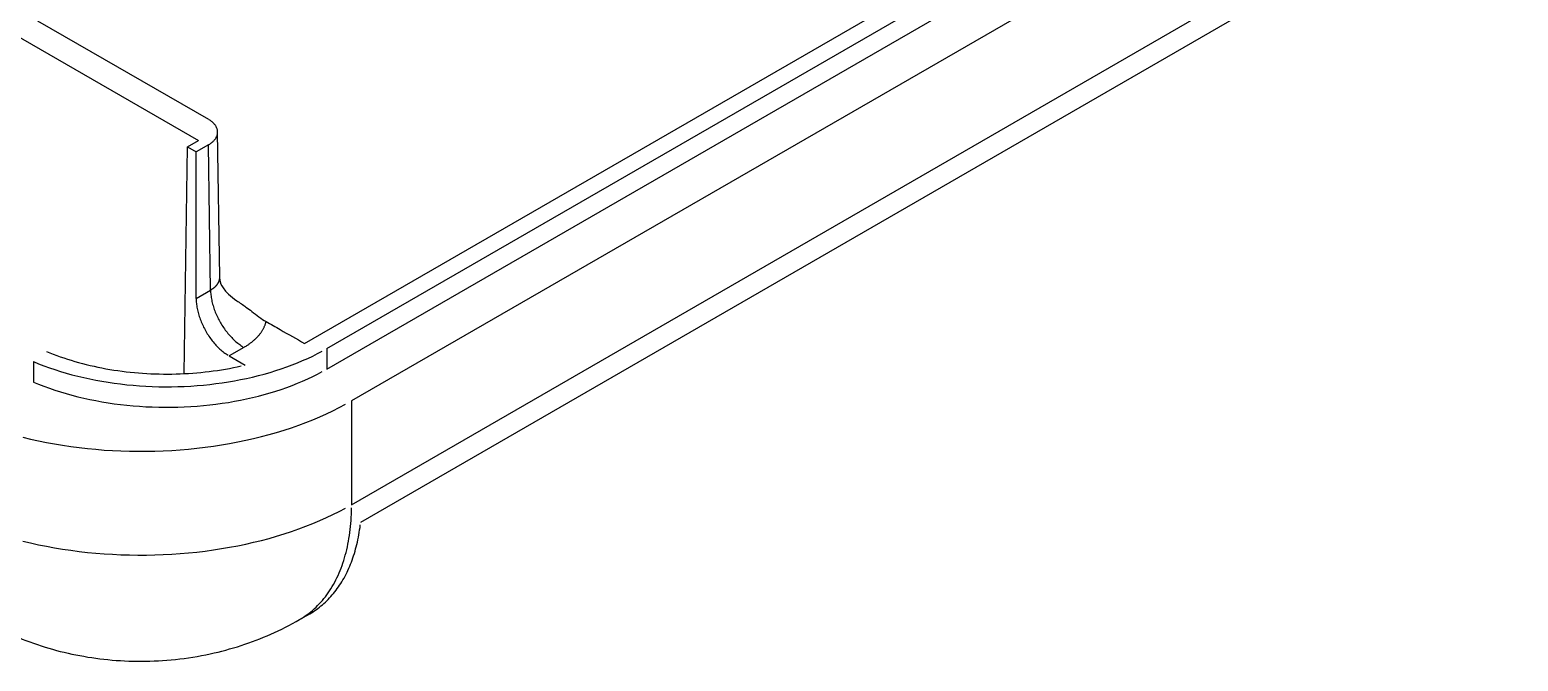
# Model space of a CAD drawing. Extents: x 129 to 859, y 362 to 693.
# Drawn here: x 445.91 to 493.3, y 370.84 to 390.96 of the extents above; entities that cross this region are included whole.
import ezdxf

# ---------------------------------------------------------------- set-up
doc = ezdxf.new("R2010")
doc.units = 0
doc.header["$MEASUREMENT"] = 0
doc.layers.add('12', color=7, linetype='Continuous')

msp = doc.modelspace()

# ---------------------------------------------------------------- linework, layer by layer
at = {"layer": '12', "color": 252, "linetype": 'Continuous'}
for p, q in [((454.662, 380.961), (491.262, 402.093)), ((455.371, 380.799), (491.543, 401.683)), ((455.371, 380.146), (491.543, 401.03)), ((493.3, 400.575), (456.16, 379.132)), ((456.16, 375.825), (493.3, 397.268)), ((492.933, 396.327), (456.447, 375.261)), ((446.165, 391.241), (451.6, 388.103)), ((445.42, 390.811), (451.287, 387.424)), ((451.963, 383.072), (451.893, 387.7)), ((450.824, 379.999), (450.933, 387.22)), ((450.933, 387.22), (451.287, 387.424)), ((450.933, 387.22), (451.209, 387.061)), ((451.6, 387.287), (451.209, 387.061)), ((451.67, 382.663), (451.6, 387.287)), ((451.209, 382.397), (451.209, 387.061)), ((451.209, 382.397), (451.67, 382.663)), ((452.73, 380.837), (452.26, 380.565)), ((452.26, 380.565), (452.768, 380.272)), ((455.371, 380.799), (455.371, 380.146)), ((446.03, 380.383), (446.03, 379.73)), ((456.16, 379.132), (456.16, 375.825)), ((454.503, 372.163), (454.83, 372.351))]:
    msp.add_line(p, q, dxfattribs=at)
for points in [[(451.6, 387.287, 0), (451.622, 387.3, 0), (451.643, 387.313, 0), (451.663, 387.327, 0), (451.683, 387.341, 0), (451.702, 387.356, 0), (451.72, 387.371, 0), (451.737, 387.386, 0), (451.754, 387.401, 0), (451.769, 387.417, 0), (451.784, 387.433, 0), (451.798, 387.449, 0), (451.811, 387.466, 0), (451.823, 387.483, 0), (451.834, 387.5, 0), (451.844, 387.517, 0), (451.853, 387.534, 0), (451.861, 387.552, 0), (451.869, 387.569, 0), (451.875, 387.587, 0), (451.88, 387.605, 0), (451.885, 387.623, 0), (451.888, 387.641, 0), (451.891, 387.659, 0), (451.892, 387.677, 0), (451.893, 387.695, 0), (451.892, 387.713, 0), (451.891, 387.731, 0), (451.888, 387.75, 0), (451.885, 387.768, 0), (451.88, 387.786, 0), (451.875, 387.803, 0), (451.869, 387.821, 0), (451.861, 387.839, 0), (451.853, 387.856, 0), (451.844, 387.874, 0), (451.834, 387.891, 0), (451.823, 387.908, 0), (451.811, 387.924, 0), (451.798, 387.941, 0), (451.784, 387.957, 0), (451.769, 387.973, 0), (451.754, 387.989, 0), (451.737, 388.005, 0), (451.72, 388.02, 0), (451.702, 388.035, 0), (451.683, 388.049, 0), (451.663, 388.063, 0), (451.643, 388.077, 0), (451.622, 388.09, 0)], [(451.67, 382.663, 0), (451.681, 382.669, 0), (451.692, 382.676, 0), (451.703, 382.682, 0), (451.713, 382.689, 0), (451.724, 382.696, 0), (451.734, 382.703, 0), (451.744, 382.71, 0), (451.754, 382.717, 0), (451.763, 382.724, 0), (451.773, 382.731, 0), (451.782, 382.739, 0), (451.791, 382.746, 0), (451.8, 382.753, 0), (451.808, 382.761, 0), (451.817, 382.769, 0), (451.825, 382.776, 0), (451.833, 382.784, 0), (451.841, 382.792, 0), (451.848, 382.8, 0), (451.855, 382.808, 0), (451.862, 382.816, 0), (451.869, 382.824, 0), (451.876, 382.833, 0), (451.882, 382.841, 0), (451.888, 382.849, 0), (451.894, 382.858, 0), (451.9, 382.866, 0), (451.905, 382.875, 0), (451.91, 382.883, 0), (451.915, 382.892, 0), (451.92, 382.901, 0), (451.925, 382.909, 0), (451.929, 382.918, 0), (451.933, 382.927, 0), (451.937, 382.936, 0), (451.94, 382.945, 0), (451.943, 382.954, 0), (451.946, 382.963, 0), (451.949, 382.972, 0), (451.952, 382.981, 0), (451.954, 382.99, 0), (451.956, 382.999, 0), (451.958, 383.008, 0), (451.959, 383.017, 0), (451.96, 383.026, 0), (451.961, 383.035, 0), (451.962, 383.044, 0), (451.962, 383.054, 0), (451.963, 383.063, 0)], [(451.67, 382.663, 0), (451.671, 382.624, 0), (451.672, 382.585, 0), (451.675, 382.545, 0), (451.679, 382.505, 0), (451.684, 382.464, 0), (451.69, 382.423, 0), (451.697, 382.382, 0), (451.705, 382.34, 0), (451.714, 382.298, 0), (451.724, 382.256, 0), (451.735, 382.213, 0), (451.747, 382.171, 0), (451.76, 382.128, 0), (451.774, 382.085, 0), (451.788, 382.043, 0), (451.804, 382, 0), (451.821, 381.957, 0), (451.838, 381.915, 0), (451.856, 381.872, 0), (451.876, 381.83, 0), (451.896, 381.788, 0), (451.916, 381.746, 0), (451.938, 381.705, 0), (451.961, 381.663, 0), (451.984, 381.623, 0), (452.008, 381.582, 0), (452.032, 381.543, 0), (452.057, 381.503, 0), (452.083, 381.464, 0), (452.11, 381.426, 0), (452.137, 381.389, 0), (452.165, 381.352, 0), (452.193, 381.316, 0), (452.222, 381.28, 0), (452.251, 381.245, 0), (452.281, 381.211, 0), (452.311, 381.178, 0), (452.342, 381.146, 0), (452.373, 381.115, 0), (452.404, 381.084, 0), (452.436, 381.055, 0), (452.468, 381.026, 0), (452.5, 380.999, 0), (452.533, 380.972, 0), (452.565, 380.947, 0), (452.598, 380.923, 0), (452.631, 380.899, 0), (452.664, 380.877, 0), (452.697, 380.856, 0)], [(451.209, 382.397, 0), (451.209, 382.358, 0), (451.211, 382.319, 0), (451.213, 382.279, 0), (451.217, 382.238, 0), (451.222, 382.197, 0), (451.227, 382.156, 0), (451.234, 382.114, 0), (451.242, 382.073, 0), (451.25, 382.03, 0), (451.26, 381.988, 0), (451.271, 381.945, 0), (451.282, 381.903, 0), (451.295, 381.86, 0), (451.309, 381.817, 0), (451.323, 381.774, 0), (451.338, 381.731, 0), (451.355, 381.688, 0), (451.372, 381.646, 0), (451.39, 381.603, 0), (451.409, 381.561, 0), (451.429, 381.518, 0), (451.449, 381.476, 0), (451.471, 381.435, 0), (451.493, 381.394, 0), (451.516, 381.353, 0), (451.54, 381.312, 0), (451.564, 381.272, 0), (451.589, 381.233, 0), (451.615, 381.194, 0), (451.641, 381.156, 0), (451.668, 381.118, 0), (451.696, 381.081, 0), (451.724, 381.045, 0), (451.753, 381.009, 0), (451.782, 380.974, 0), (451.812, 380.94, 0), (451.842, 380.907, 0), (451.872, 380.875, 0), (451.903, 380.843, 0), (451.935, 380.813, 0), (451.966, 380.783, 0), (451.998, 380.755, 0), (452.03, 380.727, 0), (452.063, 380.701, 0), (452.095, 380.675, 0), (452.128, 380.651, 0), (452.161, 380.628, 0), (452.194, 380.606, 0), (452.227, 380.585, 0)], [(452.73, 380.837, 0), (452.753, 380.85, 0), (452.776, 380.863, 0), (452.798, 380.877, 0), (452.819, 380.891, 0), (452.841, 380.905, 0), (452.862, 380.919, 0), (452.883, 380.933, 0), (452.903, 380.947, 0), (452.924, 380.962, 0), (452.943, 380.977, 0), (452.963, 380.992, 0), (452.982, 381.007, 0), (453.001, 381.022, 0), (453.02, 381.037, 0), (453.038, 381.052, 0), (453.056, 381.068, 0), (453.073, 381.084, 0), (453.09, 381.099, 0), (453.107, 381.115, 0), (453.124, 381.131, 0), (453.14, 381.148, 0), (453.155, 381.164, 0), (453.171, 381.18, 0), (453.186, 381.197, 0), (453.2, 381.213, 0), (453.214, 381.23, 0), (453.228, 381.247, 0), (453.242, 381.264, 0), (453.255, 381.281, 0), (453.268, 381.298, 0), (453.28, 381.315, 0), (453.292, 381.333, 0), (453.303, 381.35, 0), (453.314, 381.368, 0), (453.325, 381.385, 0), (453.336, 381.403, 0), (453.346, 381.421, 0), (453.355, 381.439, 0), (453.364, 381.456, 0), (453.373, 381.474, 0), (453.381, 381.492, 0), (453.389, 381.51, 0), (453.397, 381.529, 0), (453.404, 381.547, 0), (453.411, 381.565, 0), (453.417, 381.583, 0), (453.423, 381.602, 0), (453.429, 381.62, 0), (453.434, 381.638, 0)], [(446.03, 380.383, 0), (446.196, 380.315, 0), (446.366, 380.25, 0), (446.538, 380.187, 0), (446.714, 380.127, 0), (446.893, 380.07, 0), (447.074, 380.016, 0), (447.258, 379.965, 0), (447.445, 379.917, 0), (447.633, 379.873, 0), (447.824, 379.831, 0), (448.017, 379.792, 0), (448.211, 379.757, 0), (448.407, 379.725, 0), (448.605, 379.696, 0), (448.804, 379.67, 0), (449.005, 379.647, 0), (449.206, 379.628, 0), (449.408, 379.612, 0), (449.611, 379.6, 0), (449.814, 379.59, 0), (450.018, 379.584, 0), (450.222, 379.582, 0), (450.426, 379.582, 0), (450.63, 379.587, 0), (450.833, 379.594, 0), (451.037, 379.605, 0), (451.239, 379.619, 0), (451.441, 379.636, 0), (451.642, 379.657, 0), (451.842, 379.681, 0), (452.04, 379.708, 0), (452.237, 379.738, 0), (452.433, 379.772, 0), (452.627, 379.809, 0), (452.818, 379.849, 0), (453.008, 379.892, 0), (453.196, 379.938, 0), (453.381, 379.987, 0), (453.564, 380.039, 0), (453.744, 380.095, 0), (453.922, 380.153, 0), (454.096, 380.214, 0), (454.268, 380.278, 0), (454.436, 380.344, 0), (454.601, 380.414, 0), (454.762, 380.486, 0), (454.92, 380.56, 0), (455.074, 380.637, 0), (455.225, 380.717, 0)], [(446.443, 380.709, 0), (446.551, 380.665, 0), (446.661, 380.621, 0), (446.772, 380.579, 0), (446.885, 380.538, 0), (446.999, 380.499, 0), (447.115, 380.461, 0), (447.232, 380.424, 0), (447.35, 380.388, 0), (447.47, 380.355, 0), (447.59, 380.322, 0), (447.712, 380.291, 0), (447.835, 380.261, 0), (447.959, 380.233, 0), (448.084, 380.206, 0), (448.21, 380.181, 0), (448.336, 380.157, 0), (448.464, 380.135, 0), (448.592, 380.114, 0), (448.721, 380.095, 0), (448.85, 380.078, 0), (448.981, 380.061, 0), (449.111, 380.047, 0), (449.243, 380.034, 0), (449.374, 380.022, 0), (449.506, 380.012, 0), (449.639, 380.004, 0), (449.771, 379.997, 0), (449.904, 379.992, 0), (450.037, 379.988, 0), (450.17, 379.986, 0), (450.303, 379.986, 0), (450.437, 379.987, 0), (450.57, 379.989, 0), (450.703, 379.994, 0), (450.835, 379.999, 0), (450.968, 380.007, 0), (451.1, 380.016, 0), (451.232, 380.026, 0), (451.364, 380.038, 0), (451.495, 380.052, 0), (451.625, 380.067, 0), (451.755, 380.084, 0), (451.885, 380.102, 0), (452.013, 380.122, 0), (452.141, 380.143, 0), (452.268, 380.166, 0), (452.395, 380.19, 0), (452.52, 380.216, 0), (452.645, 380.243, 0)], [(446.03, 379.73, 0), (446.196, 379.662, 0), (446.366, 379.596, 0), (446.538, 379.534, 0), (446.714, 379.474, 0), (446.893, 379.417, 0), (447.074, 379.363, 0), (447.258, 379.312, 0), (447.445, 379.264, 0), (447.633, 379.219, 0), (447.824, 379.178, 0), (448.017, 379.139, 0), (448.211, 379.104, 0), (448.407, 379.071, 0), (448.605, 379.042, 0), (448.804, 379.017, 0), (449.005, 378.994, 0), (449.206, 378.975, 0), (449.408, 378.959, 0), (449.611, 378.946, 0), (449.814, 378.937, 0), (450.018, 378.931, 0), (450.222, 378.929, 0), (450.426, 378.929, 0), (450.63, 378.933, 0), (450.833, 378.941, 0), (451.037, 378.951, 0), (451.239, 378.965, 0), (451.441, 378.983, 0), (451.642, 379.003, 0), (451.842, 379.027, 0), (452.04, 379.055, 0), (452.237, 379.085, 0), (452.433, 379.119, 0), (452.627, 379.155, 0), (452.818, 379.195, 0), (453.008, 379.238, 0), (453.196, 379.285, 0), (453.381, 379.334, 0), (453.564, 379.386, 0), (453.744, 379.441, 0), (453.922, 379.499, 0), (454.096, 379.56, 0), (454.268, 379.624, 0), (454.436, 379.691, 0), (454.601, 379.76, 0), (454.762, 379.832, 0), (454.92, 379.907, 0), (455.074, 379.984, 0), (455.225, 380.064, 0)], [(445.688, 377.972, 0), (445.937, 377.912, 0), (446.189, 377.857, 0), (446.443, 377.806, 0), (446.7, 377.759, 0), (446.959, 377.716, 0), (447.221, 377.677, 0), (447.484, 377.643, 0), (447.748, 377.613, 0), (448.014, 377.588, 0), (448.281, 377.566, 0), (448.549, 377.55, 0), (448.818, 377.537, 0), (449.087, 377.529, 0), (449.356, 377.526, 0), (449.626, 377.526, 0), (449.895, 377.532, 0), (450.164, 377.541, 0), (450.433, 377.555, 0), (450.7, 377.574, 0), (450.967, 377.596, 0), (451.232, 377.624, 0), (451.496, 377.655, 0), (451.759, 377.691, 0), (452.019, 377.731, 0), (452.277, 377.775, 0), (452.533, 377.824, 0), (452.787, 377.876, 0), (453.038, 377.933, 0), (453.286, 377.994, 0), (453.531, 378.059, 0), (453.773, 378.128, 0), (454.011, 378.201, 0), (454.245, 378.278, 0), (454.476, 378.358, 0), (454.702, 378.443, 0), (454.925, 378.531, 0), (455.143, 378.622, 0), (455.356, 378.717, 0), (455.564, 378.816, 0), (455.768, 378.918, 0), (455.967, 379.023, 0)], [(445.688, 374.665, 0), (445.937, 374.606, 0), (446.189, 374.55, 0), (446.443, 374.499, 0), (446.7, 374.452, 0), (446.959, 374.409, 0), (447.221, 374.371, 0), (447.484, 374.336, 0), (447.748, 374.306, 0), (448.014, 374.281, 0), (448.281, 374.26, 0), (448.549, 374.243, 0), (448.818, 374.23, 0), (449.087, 374.222, 0), (449.356, 374.219, 0), (449.626, 374.22, 0), (449.895, 374.225, 0), (450.164, 374.234, 0), (450.433, 374.248, 0), (450.7, 374.267, 0), (450.967, 374.29, 0), (451.232, 374.317, 0), (451.496, 374.348, 0), (451.759, 374.384, 0), (452.019, 374.424, 0), (452.277, 374.468, 0), (452.533, 374.517, 0), (452.787, 374.57, 0), (453.038, 374.627, 0), (453.286, 374.687, 0), (453.531, 374.752, 0), (453.773, 374.821, 0), (454.011, 374.894, 0), (454.245, 374.971, 0), (454.476, 375.052, 0), (454.702, 375.136, 0), (454.925, 375.224, 0), (455.143, 375.316, 0), (455.356, 375.411, 0), (455.564, 375.509, 0), (455.768, 375.611, 0), (455.967, 375.716, 0)], [(454.502, 372.162, 0), (454.565, 372.199, 0), (454.626, 372.238, 0), (454.686, 372.279, 0), (454.746, 372.321, 0), (454.804, 372.365, 0), (454.861, 372.41, 0), (454.917, 372.457, 0), (454.972, 372.506, 0), (455.026, 372.557, 0), (455.079, 372.609, 0), (455.131, 372.662, 0), (455.181, 372.718, 0), (455.231, 372.774, 0), (455.279, 372.833, 0), (455.326, 372.893, 0), (455.372, 372.954, 0), (455.416, 373.017, 0), (455.46, 373.082, 0), (455.502, 373.148, 0), (455.543, 373.215, 0), (455.583, 373.284, 0), (455.621, 373.354, 0), (455.658, 373.426, 0), (455.694, 373.499, 0), (455.729, 373.573, 0), (455.762, 373.649, 0), (455.794, 373.726, 0), (455.825, 373.805, 0), (455.855, 373.885, 0), (455.883, 373.966, 0), (455.91, 374.048, 0), (455.935, 374.132, 0), (455.959, 374.217, 0), (455.982, 374.303, 0), (456.003, 374.39, 0), (456.024, 374.478, 0), (456.042, 374.568, 0), (456.06, 374.659, 0), (456.076, 374.75, 0), (456.09, 374.843, 0), (456.103, 374.937, 0), (456.115, 375.032, 0), (456.126, 375.128, 0), (456.135, 375.225, 0), (456.142, 375.322, 0), (456.149, 375.421, 0), (456.154, 375.521, 0), (456.157, 375.621, 0), (456.159, 375.723, 0)], [(454.83, 372.351, 0), (454.883, 372.383, 0), (454.935, 372.415, 0), (454.986, 372.449, 0), (455.037, 372.484, 0), (455.087, 372.52, 0), (455.136, 372.558, 0), (455.185, 372.597, 0), (455.233, 372.636, 0), (455.28, 372.677, 0), (455.326, 372.72, 0), (455.371, 372.763, 0), (455.416, 372.807, 0), (455.459, 372.853, 0), (455.502, 372.9, 0), (455.544, 372.948, 0), (455.586, 372.997, 0), (455.626, 373.047, 0), (455.665, 373.098, 0), (455.704, 373.151, 0), (455.742, 373.204, 0), (455.779, 373.259, 0), (455.815, 373.314, 0), (455.85, 373.371, 0), (455.884, 373.429, 0), (455.918, 373.488, 0), (455.95, 373.547, 0), (455.982, 373.608, 0), (456.013, 373.67, 0), (456.042, 373.733, 0), (456.071, 373.797, 0), (456.099, 373.861, 0), (456.126, 373.927, 0), (456.152, 373.994, 0), (456.177, 374.062, 0), (456.201, 374.13, 0), (456.224, 374.2, 0), (456.247, 374.27, 0), (456.268, 374.341, 0), (456.288, 374.413, 0), (456.307, 374.486, 0), (456.326, 374.56, 0), (456.343, 374.635, 0), (456.359, 374.71, 0), (456.375, 374.787, 0), (456.389, 374.864, 0), (456.403, 374.942, 0), (456.415, 375.02, 0), (456.427, 375.1, 0), (456.437, 375.18, 0)]]:
    msp.add_polyline3d(points, dxfattribs=at)
for points, degree in [([(452.037, 382.786), (451.976, 382.881), (451.963, 383.073)], 2), ([(452.982, 381.981), (453.132, 381.857), (453.285, 381.744), (453.438, 381.657)], 3)]:
    msp.add_open_spline(points, degree=degree, dxfattribs=at)
for points, knots in [([(452.028, 382.801), (452.081, 382.706), (452.154, 382.616), (452.242, 382.532), (452.318, 382.46), (452.408, 382.391), (452.503, 382.324), (452.598, 382.256), (452.701, 382.188), (452.796, 382.121), (452.862, 382.075), (452.925, 382.028), (452.982, 381.981)], [0, 0, 0, 0, 0.303601, 0.303601, 0.303601, 0.561873, 0.561873, 0.561873, 0.822135, 0.822135, 0.822135, 1, 1, 1, 1]), ([(453.438, 381.657), (453.588, 381.572), (453.737, 381.486), (453.887, 381.401), (454.145, 381.254), (454.403, 381.108), (454.662, 380.961)], [0, 0, 0, 0, 0.367188, 0.367188, 0.367188, 1, 1, 1, 1]), ([(445.433, 371.64), (445.75, 371.505), (446.387, 371.274), (447.383, 371.023), (448.408, 370.87), (449.472, 370.819), (450.564, 370.877), (451.63, 371.048), (452.646, 371.321), (453.601, 371.684), (454.205, 371.991), (454.503, 372.163)], [0, 0, 0, 0, 0.109794, 0.216837, 0.326842, 0.439588, 0.555207, 0.674115, 0.782888, 0.890517, 1, 1, 1, 1])]:
    msp.add_open_spline(points, degree=3, knots=knots, dxfattribs=at)

doc.saveas('drawing.dxf')
